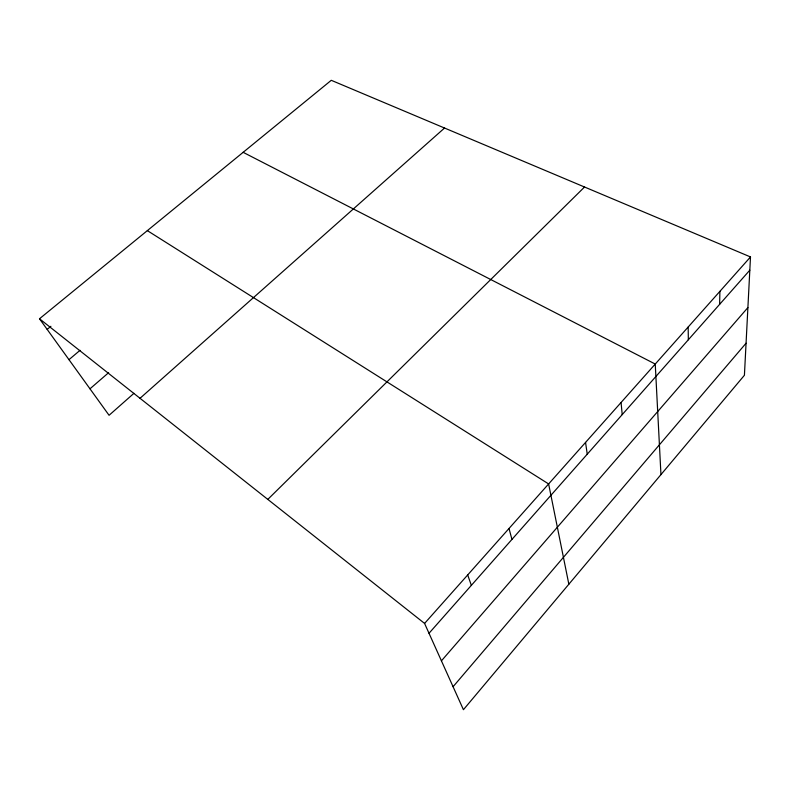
<?xml version="1.0" encoding="UTF-8"?>
<svg xmlns="http://www.w3.org/2000/svg" width="790" height="790" viewBox="0 0 790 790"><rect width="100%" height="100%" fill="white"/><g stroke="black" fill="none" stroke-linecap="round" stroke-linejoin="round"><path stroke-width="1.19" d="M719.631 304.357L719.897 291.352M750.5 256.947L744.417 375.27L463.424 709.697L424.576 623.429L39.5 318.765L331.267 80.303L750.5 256.947L424.576 623.429M453.075 686.717L746.066 343.216M441.422 660.845L747.893 307.587M429.01 633.284L749.819 270.18M267.81 499.399L584.541 187.013M140.028 398.298L444.533 128.029M133.945 393.321L109.069 415.293L39.5 318.765M89.981 388.808L108.615 372.692M68.977 359.667L80.027 350.326M47.163 329.4L50.906 326.31M243.142 152.322L655.246 364.052L660.954 474.612M147.345 230.621L548.625 483.944L568.849 584.225M467.69 574.942L471.353 585.351M509.007 528.49L511.95 539.402M585.548 442.42L587.246 454.181M621.068 402.485L622.214 414.602M688.169 327.03L688.337 339.769"/></g></svg>
